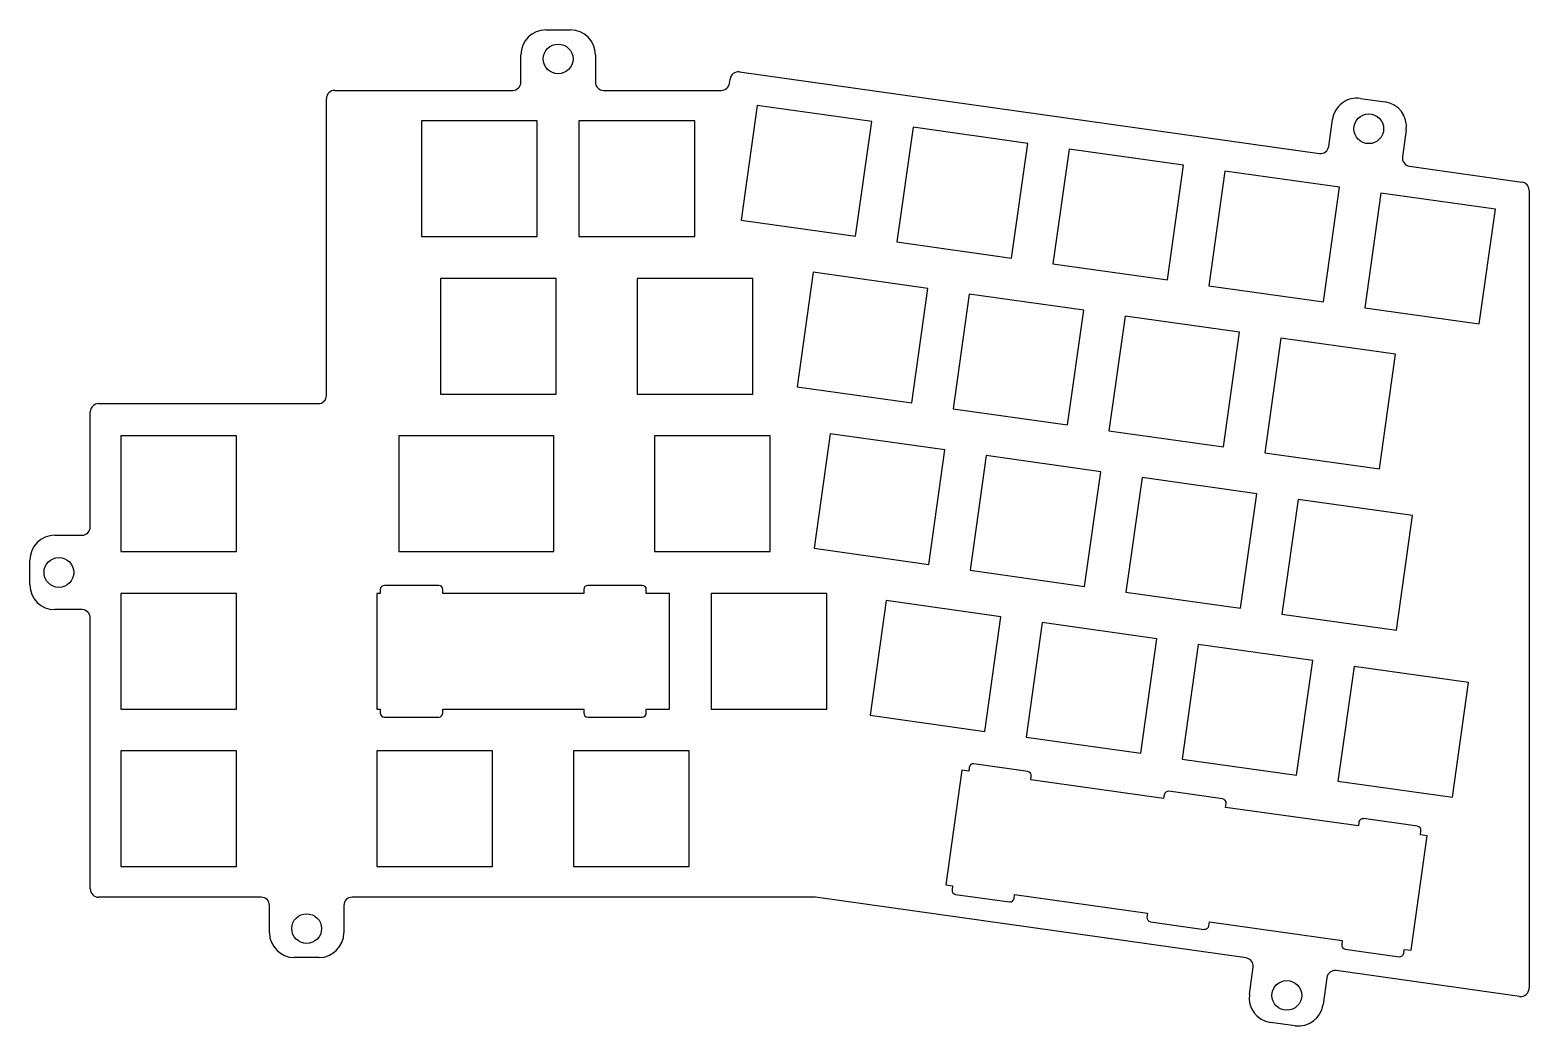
# Model space of a CAD drawing. Extents: x -11 to 170, y -19 to 101.
import ezdxf

# ---------------------------------------------------------------- set-up
doc = ezdxf.new("R2010")
doc.units = 0
doc.layers.get('0').update_dxf_attribs({"linetype": 'CONTINUOUS'})

msp = doc.modelspace()

# ---------------------------------------------------------------- linework, layer by layer
at = {"color": 7, "linetype": 'CONTINUOUS'}
for p, q in [((51.41, 101.2), (54.41, 101.2)), ((48.41, 94.9), (48.41, 98.2)), ((57.41, 98.2), (57.41, 94.9)), ((73.64, 94.76), (73.71, 95.27)), ((74.84, 96.12), (145.02, 86.26)), ((24.87, 57), (24.87, 92.9)), ((25.87, 93.9), (47.41, 93.9)), ((58.41, 93.9), (72.65, 93.9)), ((150, 92.93), (152.97, 92.51)), ((77, 92.08), (75.05, 78.21)), ((90.86, 90.13), (77, 92.08)), ((36.38, 90.2), (36.38, 76.2)), ((50.39, 90.2), (36.38, 90.2)), ((50.39, 76.2), (50.39, 90.2)), ((55.43, 90.2), (55.43, 76.2)), ((69.44, 90.2), (55.43, 90.2)), ((69.44, 76.2), (69.44, 90.2)), ((88.91, 76.26), (90.86, 90.13)), ((95.86, 89.43), (93.91, 75.56)), ((109.73, 87.48), (95.86, 89.43)), ((146.15, 87.11), (146.61, 90.38)), ((155.53, 89.12), (155.07, 85.85)), ((107.78, 73.61), (109.73, 87.48)), ((114.73, 86.77), (112.78, 72.91)), ((128.59, 84.83), (114.73, 86.77)), ((126.64, 70.96), (128.59, 84.83)), ((133.59, 84.13), (131.64, 70.26)), ((147.46, 82.18), (133.59, 84.13)), ((155.92, 84.73), (169.53, 82.81)), ((145.51, 68.31), (147.46, 82.18)), ((170.39, 81.82), (170.39, -14.72)), ((152.46, 81.47), (150.51, 67.61)), ((166.32, 79.52), (152.46, 81.47)), ((75.05, 78.21), (88.91, 76.26)), ((164.37, 65.66), (166.32, 79.52)), ((36.38, 76.2), (50.39, 76.2)), ((55.43, 76.2), (69.44, 76.2)), ((93.91, 75.56), (107.78, 73.61)), ((112.78, 72.91), (126.64, 70.96)), ((38.67, 71.15), (38.67, 57.15)), ((52.67, 71.15), (38.67, 71.15)), ((52.67, 57.15), (52.67, 71.15)), ((62.48, 71.15), (62.48, 57.15)), ((76.48, 71.15), (62.48, 71.15)), ((76.48, 57.15), (76.48, 71.15)), ((83.78, 71.89), (81.83, 58.02)), ((97.64, 69.94), (83.78, 71.89)), ((95.7, 56.08), (97.64, 69.94)), ((102.64, 69.24), (100.69, 55.37)), ((116.51, 67.29), (102.64, 69.24)), ((131.64, 70.26), (145.51, 68.31)), ((114.56, 53.42), (116.51, 67.29)), ((150.51, 67.61), (164.37, 65.66)), ((121.51, 66.59), (119.56, 52.72)), ((135.37, 64.64), (121.51, 66.59)), ((133.42, 50.77), (135.37, 64.64)), ((140.37, 63.93), (138.43, 50.07)), ((154.24, 61.99), (140.37, 63.93)), ((152.29, 48.12), (154.24, 61.99)), ((38.67, 57.15), (52.67, 57.15)), ((62.48, 57.15), (76.48, 57.15)), ((81.83, 58.02), (95.7, 56.08)), ((-3.7, 41.08), (-3.7, 55)), ((-2.7, 56), (23.87, 56)), ((100.69, 55.37), (114.56, 53.42)), ((119.56, 52.72), (133.42, 50.77)), ((0, 52.1), (0, 38.1)), ((14, 52.1), (0, 52.1)), ((14, 38.1), (14, 52.1)), ((52.38, 52.1), (33.62, 52.1)), ((33.62, 52.1), (33.62, 38.1)), ((52.38, 38.1), (52.38, 52.1)), ((64.58, 52.1), (64.58, 38.1)), ((78.58, 52.1), (64.58, 52.1)), ((78.58, 38.1), (78.58, 52.1)), ((85.84, 52.36), (83.9, 38.5)), ((99.71, 50.41), (85.84, 52.36)), ((97.76, 36.55), (99.71, 50.41)), ((104.71, 49.71), (102.76, 35.85)), ((118.57, 47.76), (104.71, 49.71)), ((138.43, 50.07), (152.29, 48.12)), ((116.62, 33.9), (118.57, 47.76)), ((123.57, 47.06), (121.62, 33.19)), ((137.44, 45.11), (123.57, 47.06)), ((135.49, 31.25), (137.44, 45.11)), ((142.44, 44.41), (140.49, 30.54)), ((156.3, 42.46), (142.44, 44.41)), ((154.35, 28.59), (156.3, 42.46)), ((-8, 40.08), (-4.7, 40.08)), ((0, 38.1), (14, 38.1)), ((33.62, 38.1), (52.38, 38.1)), ((64.58, 38.1), (78.58, 38.1)), ((83.9, 38.5), (97.76, 36.55)), ((-11, 34.08), (-11, 37.08)), ((102.76, 35.85), (116.62, 33.9)), ((0, 33.05), (0, 19.05)), ((14, 33.05), (0, 33.05)), ((14, 19.05), (14, 33.05)), ((31.38, 33.05), (30.96, 33.05)), ((30.96, 33.05), (30.96, 19.05)), ((31.38, 33.52), (31.38, 33.05)), ((38.46, 34.02), (31.88, 34.02)), ((38.96, 33.05), (38.96, 33.52)), ((56.01, 33.05), (38.96, 33.05)), ((56.01, 33.52), (56.01, 33.05)), ((63.08, 34.02), (56.51, 34.02)), ((63.58, 33.05), (63.58, 33.52)), ((66.39, 33.05), (63.58, 33.05)), ((66.39, 19.05), (66.39, 33.05)), ((71.44, 33.05), (71.44, 19.05)), ((85.44, 33.05), (71.44, 33.05)), ((85.44, 19.05), (85.44, 33.05)), ((121.62, 33.19), (135.49, 31.25)), ((-4.7, 31.08), (-8, 31.08)), ((92.62, 32.17), (90.68, 18.31)), ((106.49, 30.22), (92.62, 32.17)), ((-3.7, -2.7), (-3.7, 30.08)), ((104.54, 16.36), (106.49, 30.22)), ((111.49, 29.52), (109.54, 15.65)), ((125.35, 27.57), (111.49, 29.52)), ((140.49, 30.54), (154.35, 28.59)), ((123.4, 13.71), (125.35, 27.57)), ((130.35, 26.87), (128.41, 13)), ((144.22, 24.92), (130.35, 26.87)), ((142.27, 11.06), (144.22, 24.92)), ((149.22, 24.22), (147.27, 10.35)), ((163.08, 22.27), (149.22, 24.22)), ((161.13, 8.4), (163.08, 22.27)), ((0, 19.05), (14, 19.05)), ((30.96, 19.05), (31.38, 19.05)), ((31.38, 19.05), (31.38, 18.58)), ((38.96, 19.05), (44.96, 19.05)), ((38.96, 18.58), (38.96, 19.05)), ((44.96, 19.05), (52.39, 19.05)), ((44.96, 19.05), (44.96, 19.05)), ((52.39, 19.05), (56.01, 19.05)), ((52.39, 19.05), (52.39, 19.05)), ((56.01, 19.05), (56.01, 18.58)), ((63.58, 19.05), (66.39, 19.05)), ((63.58, 18.58), (63.58, 19.05)), ((71.44, 19.05), (85.44, 19.05)), ((90.68, 18.31), (104.54, 16.36)), ((31.88, 18.08), (38.46, 18.08)), ((56.51, 18.08), (63.08, 18.08)), ((109.54, 15.65), (123.4, 13.71)), ((0, 14), (0, 0)), ((14, 14), (0, 14)), ((14, 0), (14, 14)), ((30.96, 14), (30.96, 0)), ((44.96, 14), (30.96, 14)), ((44.96, 0), (44.96, 14)), ((54.77, 14), (54.77, 0)), ((68.77, 14), (54.77, 14)), ((68.77, 0), (68.77, 14)), ((128.41, 13), (142.27, 11.06)), ((101.76, 11.65), (99.82, -2.21)), ((102.59, 11.53), (101.76, 11.65)), ((102.66, 12), (102.59, 11.53)), ((109.73, 11.51), (103.22, 12.42)), ((110.09, 10.48), (110.16, 10.94)), ((126.17, 8.22), (110.09, 10.48)), ((133.31, 8.19), (126.8, 9.11)), ((147.27, 10.35), (161.13, 8.4)), ((126.23, 8.68), (126.17, 8.22)), ((133.67, 7.16), (133.73, 7.63)), ((149.74, 4.91), (133.67, 7.16)), ((156.88, 4.88), (150.37, 5.8)), ((149.81, 5.37), (149.74, 4.91)), ((156.12, -10.13), (158.07, 3.73)), ((157.24, 3.85), (157.31, 4.32)), ((158.07, 3.73), (157.24, 3.85)), ((0, 0), (14, 0)), ((30.96, 0), (44.96, 0)), ((54.77, 0), (68.77, 0)), ((99.82, -2.21), (100.64, -2.33)), ((100.64, -2.33), (100.58, -2.8)), ((101, -3.36), (107.52, -4.28)), ((108.08, -3.85), (108.15, -3.39)), ((108.15, -3.39), (124.22, -5.65)), ((16.98, -3.7), (-2.7, -3.7)), ((17.98, -8), (17.98, -4.7)), ((26.98, -4.7), (26.98, -8)), ((83.91, -3.7), (27.98, -3.7)), ((136.16, -11.05), (84.05, -3.71)), ((124.22, -5.65), (124.15, -6.11)), ((124.58, -6.67), (131.09, -7.59)), ((131.66, -7.16), (131.72, -6.7)), ((131.72, -6.7), (147.79, -8.96)), ((147.79, -8.96), (147.73, -9.42)), ((148.15, -9.99), (154.66, -10.9)), ((155.23, -10.48), (155.3, -10.01)), ((155.3, -10.01), (156.12, -10.13)), ((23.98, -11), (20.98, -11)), ((136.55, -15.45), (137.01, -12.18)), ((169.25, -15.71), (147.05, -12.58)), ((145.92, -13.44), (145.46, -16.7)), ((142.08, -19.26), (139.1, -18.84))]:
    msp.add_line(p, q, dxfattribs=at)
for centre in [(52.91, 97.7), (151, 89.25), (-7.5, 35.58), (22.48, -7.5), (141.08, -15.58)]:
    msp.add_circle(centre, 1.8, dxfattribs=at)
for centre, radius, start, end in [((51.41, 98.2), 3, 90, 180), ((54.41, 98.2), 3, 0, 90), ((47.41, 94.9), 1, 270, 0), ((58.41, 94.9), 1, 180, 270), ((72.65, 94.9), 1, 270, 352.0018), ((74.7, 95.13), 1, 82.0018, 172.0018), ((25.87, 92.9), 1, 90, 180), ((149.58, 89.96), 3, 82.0012, 172.0012), ((152.55, 89.54), 3, 352.0012, 82.0012), ((145.16, 87.25), 1, 262.0018, 352.0012), ((156.06, 85.72), 1, 172.0012, 262.0018), ((169.39, 81.82), 1, 360, 82.0018), ((23.87, 57), 1, 270, 0), ((-2.7, 55), 1, 90, 180), ((-8, 37.08), 3, 90, 180), ((-4.7, 41.08), 1, 270, 0), ((-8, 34.08), 3, 180, 270), ((31.88, 33.52), 0.5, 90, 180), ((38.46, 33.52), 0.5, 0, 90), ((56.51, 33.52), 0.5, 90, 180), ((63.08, 33.52), 0.5, 0, 90), ((-4.7, 30.08), 1, 0, 90), ((31.88, 18.58), 0.5, 180, 270), ((38.46, 18.58), 0.5, 270, 0), ((56.51, 18.58), 0.5, 180, 270), ((63.08, 18.58), 0.5, 270, 0), ((103.15, 11.93), 0.5, 81.9996, 171.9996), ((109.66, 11.01), 0.5, 351.9996, 81.9996), ((126.73, 8.61), 0.5, 81.9996, 171.9996), ((133.24, 7.7), 0.5, 351.9996, 81.9996), ((150.3, 5.3), 0.5, 81.9996, 171.9996), ((156.81, 4.39), 0.5, 351.9996, 81.9996), ((-2.7, -2.7), 1, 180, 270), ((101.07, -2.87), 0.5, 171.9996, 261.9996), ((16.98, -4.7), 1, 0, 90), ((27.98, -4.7), 1, 90, 180), ((83.91, -4.7), 1, 81.9817, 90), ((107.59, -3.78), 0.5, 261.9996, 351.9996), ((124.65, -6.18), 0.5, 172.0548, 261.9996), ((131.16, -7.09), 0.5, 261.9996, 351.9996), ((20.98, -8), 3, 180, 270), ((23.98, -8), 3, 270, 0), ((148.22, -9.49), 0.5, 171.9996, 261.9996), ((154.73, -10.41), 0.5, 261.9996, 351.9996), ((136.02, -12.04), 1, 352.0011, 81.9817), ((146.91, -13.58), 1, 81.9817, 172.0011), ((139.52, -15.87), 3, 172.0011, 262.0011), ((169.39, -14.72), 1, 261.9817, 0), ((142.49, -16.28), 3, 262.0011, 352.0011)]:
    msp.add_arc(centre, radius, start, end, dxfattribs=at)

doc.saveas('drawing.dxf')
